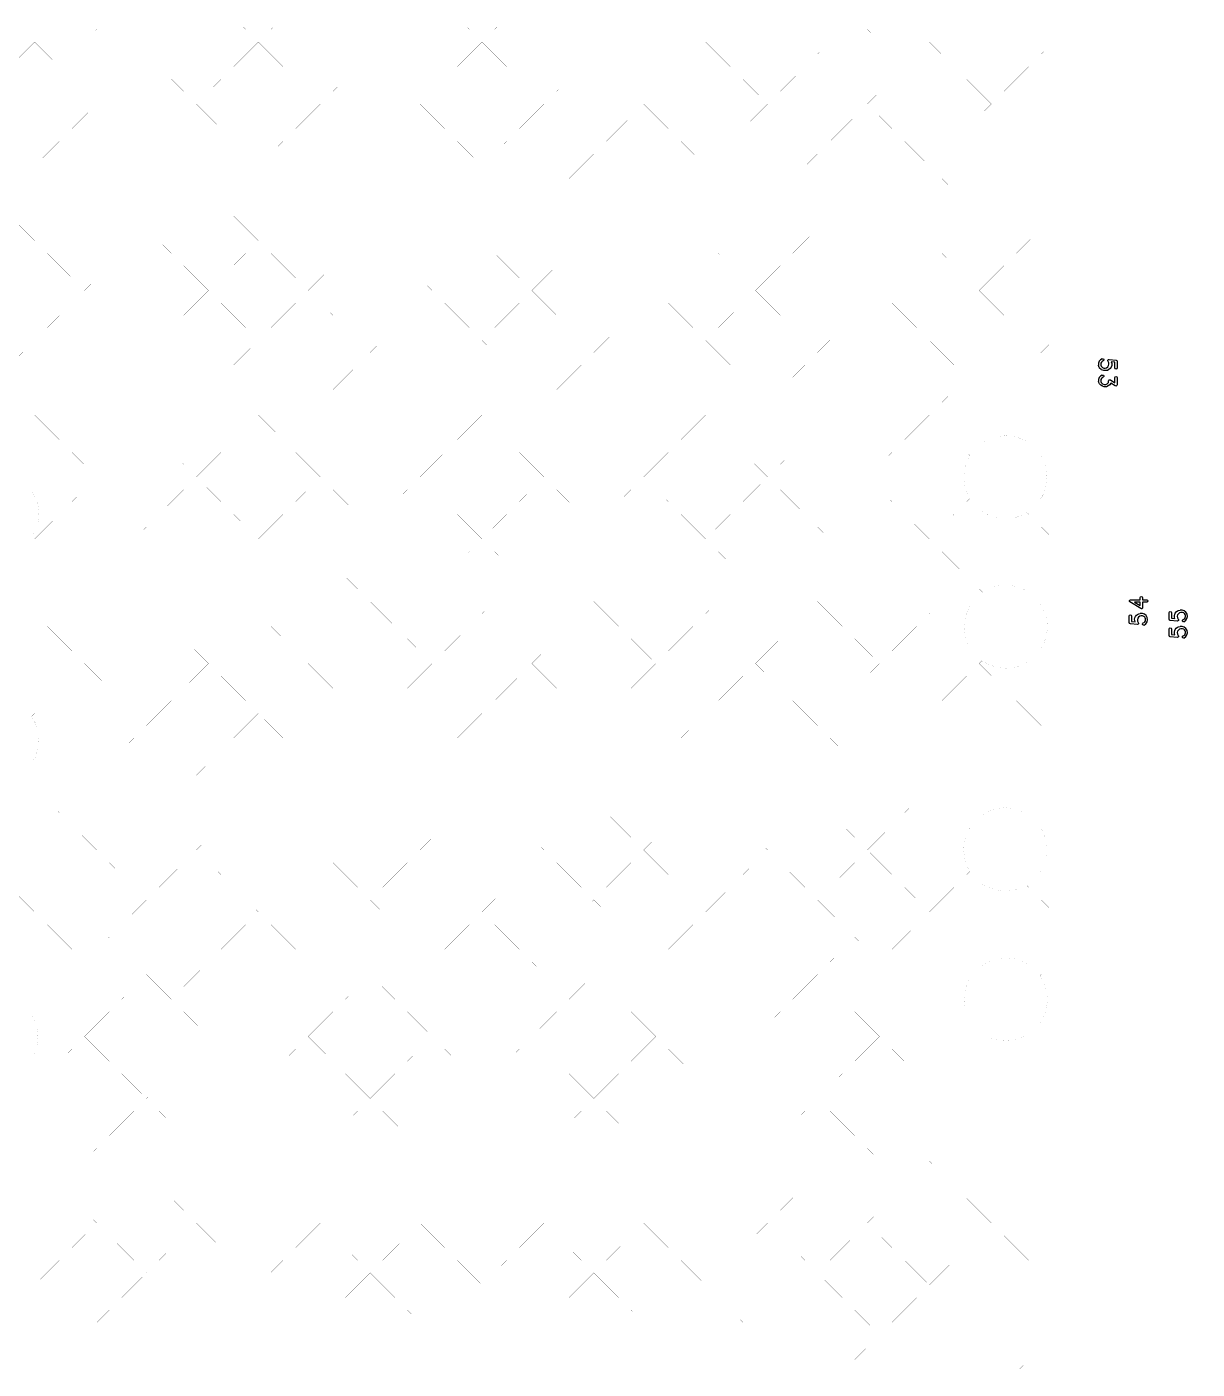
# Model space of a CAD drawing. Extents: x 726 to 4465, y 139 to 737.
# Drawn here: x 4099.7 to 4147.9, y 477.2 to 532.4 of the extents above; entities that cross this region are included whole.
import ezdxf

# ---------------------------------------------------------------- set-up
doc = ezdxf.new("R2010")
doc.units = 0
doc.layers.add('e_area', color=95, linetype='Continuous')
doc.layers.add('f_area', color=221, linetype='Continuous')

# ---------------------------------------------------------------- blocks, each defined once
blk = doc.blocks.new('PAD_R2')
at = {"layer": 'f_area', "const_width": 0.5}
blk.add_lwpolyline([(0.25, 0, 1), (-0.25, 0, 1)], format="xyb", close=True, dxfattribs=at)

msp = doc.modelspace()

# ---------------------------------------------------------------- linework, layer by layer
at = {"layer": 'e_area'}
msp.add_line((4145.339, 508.764), (4145.568, 508.624), dxfattribs=at)
at = {"layer": 'e_area', "const_width": 0.00096}
for points in [[(4074.948, 477.21), (4074.948, 532.433), (4192.925, 532.433), (4192.925, 477.21), (4074.948, 477.21), (4074.948, 532.433), (4088.093, 532.433), (4088.093, 477.21)], [(4143.772, 477.21), (4143.772, 532.433), (4144.503, 532.433), (4144.503, 477.21)], [(4145.235, 477.21), (4145.235, 532.433), (4145.966, 532.433), (4145.966, 477.21)], [(4146.873, 477.21), (4146.873, 532.433), (4147.605, 532.433), (4147.605, 477.21)], [(4099.043, 530.794), (4100.06, 529.777), (4101.076, 530.794), (4100.06, 531.81)], [(4102.111, 530.794), (4103.128, 529.776), (4104.146, 530.794), (4103.128, 531.811)], [(4105.181, 530.794), (4106.198, 529.776), (4107.216, 530.794), (4106.198, 531.811)], [(4108.251, 530.794), (4109.267, 529.777), (4110.284, 530.794), (4109.267, 531.81)], [(4111.318, 530.794), (4112.336, 529.776), (4113.354, 530.794), (4112.336, 531.811)], [(4114.388, 530.794), (4115.406, 529.776), (4116.424, 530.794), (4115.406, 531.811)], [(4117.458, 530.794), (4118.475, 529.777), (4119.491, 530.794), (4118.475, 531.81)], [(4120.526, 530.794), (4121.543, 529.776), (4122.561, 530.794), (4121.543, 531.811)], [(4123.595, 530.794), (4124.612, 529.777), (4125.63, 530.795), (4124.613, 531.811)], [(4126.664, 530.795), (4127.682, 529.777), (4128.698, 530.794), (4127.681, 531.811)], [(4129.733, 530.794), (4130.751, 529.776), (4131.768, 530.794), (4130.751, 531.811)], [(4132.803, 530.794), (4133.819, 529.777), (4134.837, 530.795), (4133.821, 531.811)], [(4135.872, 530.795), (4136.889, 529.777), (4137.906, 530.794), (4136.888, 531.811)], [(4138.94, 530.794), (4139.958, 529.776), (4140.976, 530.794), (4139.958, 531.811)], [(4100.577, 529.26), (4101.595, 528.242), (4102.611, 529.259), (4101.593, 530.276)], [(4103.646, 529.259), (4104.663, 528.241), (4105.681, 529.259), (4104.663, 530.276)], [(4106.716, 529.259), (4107.732, 528.242), (4108.75, 529.26), (4107.733, 530.276)], [(4109.784, 529.26), (4110.802, 528.242), (4111.819, 529.259), (4110.801, 530.276)], [(4112.853, 529.259), (4113.871, 528.241), (4114.889, 529.259), (4113.871, 530.276)], [(4115.923, 529.259), (4116.94, 528.242), (4117.957, 529.26), (4116.941, 530.276)], [(4118.992, 529.26), (4120.009, 528.242), (4121.026, 529.259), (4120.008, 530.276)], [(4122.06, 529.259), (4123.077, 528.242), (4124.095, 529.26), (4123.078, 530.276)], [(4125.129, 529.26), (4126.147, 528.242), (4127.165, 529.26), (4126.147, 530.278)], [(4128.199, 529.26), (4129.217, 528.242), (4130.233, 529.259), (4129.216, 530.276)], [(4131.268, 529.259), (4132.284, 528.242), (4133.302, 529.26), (4132.286, 530.276)], [(4134.337, 529.26), (4135.354, 528.242), (4136.372, 529.26), (4135.354, 530.278)], [(4137.407, 529.26), (4138.424, 528.242), (4139.441, 529.259), (4138.423, 530.276)], [(4140.475, 529.259), (4141.492, 528.242), (4141.816, 528.567), (4141.816, 529.953), (4141.493, 530.276)], [(4099.042, 527.725), (4100.06, 526.707), (4101.077, 527.725), (4100.06, 528.743)], [(4102.112, 527.725), (4103.13, 526.707), (4104.146, 527.724), (4103.128, 528.741)], [(4105.181, 527.724), (4106.197, 526.707), (4107.215, 527.725), (4106.198, 528.741)], [(4108.249, 527.725), (4109.267, 526.707), (4110.285, 527.725), (4109.267, 528.743)], [(4111.319, 527.725), (4112.337, 526.707), (4113.354, 527.724), (4112.336, 528.741)], [(4114.388, 527.724), (4115.405, 526.707), (4116.422, 527.725), (4115.406, 528.741)], [(4117.457, 527.725), (4118.475, 526.707), (4119.492, 527.725), (4118.475, 528.743)], [(4120.527, 527.725), (4121.543, 526.708), (4122.56, 527.725), (4121.543, 528.741)], [(4123.594, 527.725), (4124.612, 526.707), (4125.63, 527.725), (4124.612, 528.743)], [(4126.664, 527.725), (4127.682, 526.707), (4128.7, 527.725), (4127.682, 528.743)], [(4129.734, 527.725), (4130.751, 526.708), (4131.767, 527.725), (4130.751, 528.741)], [(4132.802, 527.725), (4133.819, 526.707), (4134.837, 527.725), (4133.819, 528.743)], [(4135.872, 527.725), (4136.889, 526.707), (4137.907, 527.725), (4136.889, 528.743)], [(4138.942, 527.725), (4139.958, 526.708), (4140.975, 527.725), (4139.958, 528.741)], [(4100.577, 526.19), (4101.595, 525.172), (4102.612, 526.19), (4101.595, 527.208)], [(4103.647, 526.19), (4104.663, 525.173), (4105.68, 526.19), (4104.663, 527.207)], [(4106.714, 526.19), (4107.732, 525.172), (4108.75, 526.19), (4107.732, 527.208)], [(4109.784, 526.19), (4110.802, 525.172), (4111.82, 526.19), (4110.802, 527.208)], [(4112.854, 526.19), (4113.871, 525.173), (4114.887, 526.19), (4113.871, 527.207)], [(4115.922, 526.19), (4116.94, 525.172), (4117.957, 526.19), (4116.94, 527.208)], [(4118.992, 526.19), (4120.008, 525.173), (4121.026, 526.191), (4120.009, 527.208)], [(4122.06, 526.191), (4123.078, 525.173), (4124.095, 526.19), (4123.077, 527.208)], [(4125.129, 526.19), (4126.147, 525.172), (4127.165, 526.19), (4126.147, 527.208)], [(4128.199, 526.19), (4129.216, 525.173), (4130.233, 526.191), (4129.217, 527.208)], [(4131.268, 526.191), (4132.286, 525.173), (4133.302, 526.19), (4132.284, 527.208)], [(4134.337, 526.19), (4135.354, 525.172), (4136.372, 526.19), (4135.354, 527.208)], [(4137.407, 526.19), (4138.423, 525.173), (4139.441, 526.191), (4138.424, 527.208)], [(4140.475, 526.191), (4141.493, 525.173), (4141.816, 525.497), (4141.816, 526.883), (4141.492, 527.208)], [(4099.042, 524.655), (4100.06, 523.637), (4101.077, 524.655), (4100.06, 525.673)], [(4102.112, 524.655), (4103.128, 523.639), (4104.146, 524.656), (4103.13, 525.673)], [(4105.181, 524.656), (4106.198, 523.639), (4107.215, 524.655), (4106.197, 525.673)], [(4108.249, 524.655), (4109.267, 523.637), (4110.285, 524.655), (4109.267, 525.673)], [(4111.319, 524.655), (4112.336, 523.639), (4113.354, 524.656), (4112.337, 525.673)], [(4114.388, 524.656), (4115.406, 523.639), (4116.422, 524.655), (4115.405, 525.673)], [(4117.457, 524.655), (4118.473, 523.639), (4119.491, 524.656), (4118.475, 525.673)], [(4120.526, 524.656), (4121.543, 523.639), (4122.561, 524.656), (4121.543, 525.674)], [(4123.595, 524.656), (4124.613, 523.639), (4125.63, 524.655), (4124.612, 525.673)], [(4126.664, 524.655), (4127.681, 523.639), (4128.698, 524.656), (4127.682, 525.673)], [(4129.733, 524.656), (4130.751, 523.639), (4131.768, 524.656), (4130.751, 525.674)], [(4132.803, 524.656), (4133.821, 523.639), (4134.837, 524.655), (4133.819, 525.673)], [(4135.872, 524.655), (4136.888, 523.639), (4137.906, 524.656), (4136.889, 525.673)], [(4138.94, 524.656), (4139.958, 523.639), (4140.976, 524.656), (4139.958, 525.674)], [(4100.577, 523.12), (4101.593, 522.104), (4102.611, 523.121), (4101.595, 524.138)], [(4103.646, 523.121), (4104.663, 522.104), (4105.681, 523.121), (4104.663, 524.139)], [(4106.716, 523.121), (4107.733, 522.104), (4108.75, 523.12), (4107.732, 524.138)], [(4109.784, 523.12), (4110.801, 522.104), (4111.819, 523.121), (4110.802, 524.138)], [(4112.853, 523.121), (4113.871, 522.104), (4114.889, 523.121), (4113.871, 524.139)], [(4115.923, 523.121), (4116.94, 522.105), (4117.956, 523.121), (4116.94, 524.138)], [(4118.991, 523.121), (4120.008, 522.104), (4121.026, 523.121), (4120.008, 524.139)], [(4122.06, 523.121), (4123.078, 522.104), (4124.096, 523.121), (4123.078, 524.139)], [(4125.13, 523.121), (4126.147, 522.105), (4127.163, 523.121), (4126.147, 524.138)], [(4128.198, 523.121), (4129.216, 522.104), (4130.233, 523.121), (4129.216, 524.139)], [(4131.268, 523.121), (4132.286, 522.104), (4133.303, 523.121), (4132.286, 524.139)], [(4134.338, 523.121), (4135.354, 522.105), (4136.371, 523.121), (4135.354, 524.138)], [(4137.405, 523.121), (4138.423, 522.104), (4139.441, 523.121), (4138.423, 524.139)], [(4140.475, 523.121), (4141.493, 522.104), (4141.816, 522.427), (4141.816, 523.816), (4141.493, 524.139)], [(4099.043, 521.586), (4100.06, 520.57), (4101.076, 521.586), (4100.06, 522.603)], [(4102.111, 521.586), (4103.128, 520.569), (4104.146, 521.586), (4103.128, 522.604)], [(4105.181, 521.586), (4106.198, 520.569), (4107.216, 521.586), (4106.198, 522.604)], [(4108.251, 521.586), (4109.267, 520.57), (4110.284, 521.586), (4109.267, 522.603)], [(4111.318, 521.586), (4112.336, 520.569), (4113.354, 521.586), (4112.336, 522.604)], [(4114.388, 521.586), (4115.405, 520.57), (4116.422, 521.588), (4115.406, 522.604)], [(4117.457, 521.588), (4118.475, 520.57), (4119.491, 521.586), (4118.473, 522.604)], [(4120.526, 521.586), (4121.543, 520.569), (4122.561, 521.586), (4121.543, 522.604)], [(4123.595, 521.586), (4124.612, 520.57), (4125.63, 521.588), (4124.613, 522.604)], [(4126.664, 521.588), (4127.682, 520.57), (4128.698, 521.586), (4127.681, 522.604)], [(4129.733, 521.586), (4130.751, 520.569), (4131.768, 521.586), (4130.751, 522.604)], [(4132.803, 521.586), (4133.819, 520.57), (4134.837, 521.588), (4133.821, 522.604)], [(4135.872, 521.588), (4136.889, 520.57), (4137.906, 521.586), (4136.888, 522.604)], [(4138.94, 521.586), (4139.958, 520.569), (4140.976, 521.586), (4139.958, 522.604)], [(4100.577, 520.053), (4101.595, 519.035), (4102.611, 520.051), (4101.593, 521.069)], [(4103.646, 520.051), (4104.663, 519.034), (4105.681, 520.051), (4104.663, 521.069)], [(4106.716, 520.051), (4107.732, 519.035), (4108.75, 520.053), (4107.733, 521.069)], [(4109.784, 520.053), (4110.802, 519.035), (4111.819, 520.051), (4110.801, 521.069)], [(4112.853, 520.051), (4113.87, 519.035), (4114.887, 520.053), (4113.871, 521.069)], [(4115.922, 520.053), (4116.94, 519.035), (4117.957, 520.053), (4116.94, 521.07)], [(4118.992, 520.053), (4120.009, 519.035), (4121.026, 520.051), (4120.008, 521.069)], [(4122.06, 520.051), (4123.077, 519.035), (4124.095, 520.053), (4123.078, 521.069)], [(4125.129, 520.053), (4126.147, 519.035), (4127.165, 520.053), (4126.147, 521.07)], [(4128.199, 520.053), (4129.217, 519.035), (4130.233, 520.051), (4129.216, 521.069)], [(4131.268, 520.051), (4132.284, 519.035), (4133.302, 520.053), (4132.286, 521.069)], [(4134.337, 520.053), (4135.354, 519.035), (4136.372, 520.053), (4135.354, 521.07)], [(4137.407, 520.053), (4138.424, 519.035), (4139.441, 520.051), (4138.423, 521.069)], [(4140.475, 520.051), (4141.492, 519.035), (4141.816, 519.359), (4141.816, 520.746), (4141.493, 521.069)], [(4099.042, 518.518), (4100.06, 517.5), (4101.077, 518.518), (4100.06, 519.535)], [(4102.112, 518.518), (4103.13, 517.5), (4104.146, 518.516), (4103.128, 519.534)], [(4105.181, 518.516), (4106.197, 517.5), (4107.215, 518.518), (4106.198, 519.534)], [(4108.249, 518.518), (4109.267, 517.5), (4110.285, 518.518), (4109.267, 519.535)], [(4111.319, 518.518), (4112.336, 517.501), (4113.352, 518.518), (4112.336, 519.534)], [(4114.387, 518.518), (4115.405, 517.5), (4116.422, 518.518), (4115.405, 519.535)], [(4117.457, 518.518), (4118.475, 517.5), (4119.492, 518.518), (4118.475, 519.535)], [(4120.527, 518.518), (4121.543, 517.501), (4122.56, 518.518), (4121.543, 519.534)], [(4123.594, 518.518), (4124.612, 517.5), (4125.63, 518.518), (4124.612, 519.535)], [(4126.664, 518.518), (4127.682, 517.5), (4128.7, 518.518), (4127.682, 519.535)], [(4129.734, 518.518), (4130.751, 517.501), (4131.767, 518.518), (4130.751, 519.534)], [(4132.802, 518.518), (4133.819, 517.5), (4134.837, 518.518), (4133.819, 519.535)], [(4135.872, 518.518), (4136.889, 517.5), (4137.907, 518.518), (4136.889, 519.535)], [(4138.942, 518.518), (4139.958, 517.501), (4140.975, 518.518), (4139.958, 519.534)], [(4100.577, 516.983), (4101.595, 515.965), (4102.612, 516.983), (4101.595, 518)], [(4103.647, 516.983), (4104.663, 515.966), (4105.68, 516.983), (4104.663, 517.999)], [(4106.714, 516.983), (4107.732, 515.965), (4108.75, 516.983), (4107.732, 518)], [(4109.784, 516.983), (4110.801, 515.966), (4111.819, 516.984), (4110.802, 518)], [(4112.853, 516.984), (4113.871, 515.966), (4114.887, 516.983), (4113.87, 518)], [(4115.922, 516.983), (4116.94, 515.965), (4117.957, 516.983), (4116.94, 518)], [(4118.992, 516.983), (4120.008, 515.966), (4121.026, 516.984), (4120.009, 518)], [(4122.06, 516.984), (4123.078, 515.966), (4124.095, 516.983), (4123.077, 518)], [(4125.129, 516.983), (4126.147, 515.965), (4127.165, 516.983), (4126.147, 518)], [(4128.199, 516.983), (4129.216, 515.966), (4130.233, 516.984), (4129.217, 518)], [(4131.268, 516.984), (4132.286, 515.966), (4133.302, 516.983), (4132.284, 518)], [(4134.337, 516.983), (4135.354, 515.965), (4136.372, 516.983), (4135.354, 518)], [(4137.407, 516.983), (4138.423, 515.966), (4139.441, 516.984), (4138.424, 518)], [(4140.475, 516.984), (4141.493, 515.966), (4141.816, 516.289), (4141.816, 517.676), (4141.492, 518)], [(4099.043, 515.449), (4100.061, 514.431), (4101.077, 515.448), (4100.06, 516.465)], [(4102.112, 515.448), (4103.128, 514.431), (4104.146, 515.449), (4103.13, 516.465)], [(4105.181, 515.449), (4106.198, 514.431), (4107.215, 515.448), (4106.197, 516.465)], [(4108.249, 515.448), (4109.266, 514.431), (4110.284, 515.449), (4109.267, 516.465)], [(4111.318, 515.449), (4112.336, 514.431), (4113.354, 515.449), (4112.336, 516.467)], [(4114.388, 515.449), (4115.406, 514.431), (4116.422, 515.448), (4115.405, 516.465)], [(4117.457, 515.448), (4118.473, 514.431), (4119.491, 515.449), (4118.475, 516.465)], [(4120.526, 515.449), (4121.543, 514.431), (4122.561, 515.449), (4121.543, 516.467)], [(4123.595, 515.449), (4124.613, 514.431), (4125.63, 515.448), (4124.612, 516.465)], [(4126.664, 515.448), (4127.681, 514.431), (4128.698, 515.449), (4127.682, 516.465)], [(4129.733, 515.449), (4130.751, 514.431), (4131.768, 515.449), (4130.751, 516.467)], [(4132.803, 515.449), (4133.821, 514.431), (4134.837, 515.448), (4133.819, 516.465)], [(4135.872, 515.448), (4136.888, 514.431), (4137.906, 515.449), (4136.889, 516.465)], [(4100.578, 513.914), (4101.595, 512.897), (4102.611, 513.914), (4101.595, 514.93)], [(4103.646, 513.914), (4104.663, 512.896), (4105.681, 513.914), (4104.663, 514.932)], [(4106.716, 513.914), (4107.732, 512.897), (4108.749, 513.914), (4107.732, 514.93)], [(4109.783, 513.914), (4110.801, 512.896), (4111.819, 513.914), (4110.801, 514.932)], [(4112.853, 513.914), (4113.871, 512.896), (4114.889, 513.914), (4113.871, 514.932)], [(4115.923, 513.914), (4116.94, 512.897), (4117.956, 513.914), (4116.94, 514.93)], [(4118.991, 513.914), (4120.008, 512.896), (4121.026, 513.914), (4120.008, 514.932)], [(4122.06, 513.914), (4123.078, 512.896), (4124.096, 513.914), (4123.078, 514.932)], [(4125.13, 513.914), (4126.147, 512.897), (4127.163, 513.914), (4126.147, 514.93)], [(4128.198, 513.914), (4129.216, 512.896), (4130.233, 513.914), (4129.216, 514.932)], [(4131.268, 513.914), (4132.286, 512.896), (4133.303, 513.914), (4132.286, 514.932)], [(4134.338, 513.914), (4135.354, 512.897), (4136.371, 513.914), (4135.354, 514.93)], [(4102.112, 512.38), (4103.13, 511.362), (4104.146, 512.379), (4103.128, 513.397)], [(4105.181, 512.379), (4106.197, 511.362), (4107.215, 512.38), (4106.198, 513.397)], [(4108.249, 512.38), (4109.267, 511.362), (4110.284, 512.379), (4109.266, 513.397)], [(4111.318, 512.379), (4112.336, 511.361), (4113.354, 512.379), (4112.336, 513.397)], [(4114.388, 512.379), (4115.405, 511.362), (4116.422, 512.38), (4115.406, 513.397)], [(4117.457, 512.38), (4118.475, 511.362), (4119.491, 512.379), (4118.473, 513.397)], [(4120.525, 512.379), (4121.543, 511.361), (4122.561, 512.379), (4121.543, 513.397)], [(4123.595, 512.379), (4124.612, 511.362), (4125.63, 512.38), (4124.613, 513.397)], [(4126.664, 512.38), (4127.682, 511.362), (4128.698, 512.379), (4127.681, 513.397)], [(4129.733, 512.379), (4130.751, 511.361), (4131.768, 512.379), (4130.751, 513.397)], [(4132.803, 512.379), (4133.819, 511.362), (4134.837, 512.38), (4133.821, 513.397)], [(4135.872, 512.38), (4136.889, 511.362), (4137.906, 512.379), (4136.888, 513.397)], [(4100.577, 510.845), (4101.595, 509.827), (4102.612, 510.845), (4101.595, 511.863)], [(4103.647, 510.845), (4104.663, 509.829), (4105.68, 510.845), (4104.663, 511.862)], [(4106.714, 510.845), (4107.732, 509.827), (4108.75, 510.845), (4107.732, 511.863)], [(4109.784, 510.845), (4110.802, 509.827), (4111.819, 510.844), (4110.801, 511.862)], [(4112.853, 510.844), (4113.87, 509.827), (4114.887, 510.845), (4113.871, 511.862)], [(4115.922, 510.845), (4116.94, 509.827), (4117.957, 510.845), (4116.94, 511.863)], [(4118.992, 510.845), (4120.009, 509.827), (4121.026, 510.844), (4120.008, 511.862)], [(4122.06, 510.844), (4123.077, 509.827), (4124.095, 510.845), (4123.078, 511.862)], [(4125.129, 510.845), (4126.147, 509.827), (4127.165, 510.845), (4126.147, 511.863)], [(4128.199, 510.845), (4129.217, 509.827), (4130.233, 510.844), (4129.216, 511.862)], [(4131.268, 510.844), (4132.284, 509.827), (4133.302, 510.845), (4132.286, 511.862)], [(4134.337, 510.845), (4135.354, 509.827), (4136.372, 510.845), (4135.354, 511.863)], [(4137.407, 510.845), (4138.424, 509.827), (4139.441, 510.844), (4138.423, 511.862)], [(4140.475, 510.844), (4141.492, 509.827), (4141.816, 510.152), (4141.816, 511.539), (4141.493, 511.862)], [(4099.042, 509.31), (4100.06, 508.292), (4101.077, 509.31), (4100.06, 510.328)], [(4102.112, 509.31), (4103.128, 508.294), (4104.146, 509.311), (4103.13, 510.328)], [(4105.181, 509.311), (4106.198, 508.294), (4107.215, 509.31), (4106.197, 510.328)], [(4108.249, 509.31), (4109.267, 508.292), (4110.285, 509.31), (4109.267, 510.328)], [(4111.319, 509.31), (4112.336, 508.294), (4113.352, 509.31), (4112.336, 510.327)], [(4114.387, 509.31), (4115.405, 508.292), (4116.422, 509.31), (4115.405, 510.328)], [(4117.457, 509.31), (4118.475, 508.292), (4119.492, 509.31), (4118.475, 510.328)], [(4120.527, 509.31), (4121.543, 508.294), (4122.56, 509.31), (4121.543, 510.327)], [(4123.594, 509.31), (4124.612, 508.292), (4125.63, 509.31), (4124.612, 510.328)], [(4126.664, 509.31), (4127.682, 508.292), (4128.7, 509.31), (4127.682, 510.328)], [(4129.734, 509.31), (4130.751, 508.294), (4131.767, 509.31), (4130.751, 510.327)], [(4132.802, 509.31), (4133.819, 508.292), (4134.837, 509.31), (4133.819, 510.328)], [(4135.872, 509.31), (4136.889, 508.292), (4137.907, 509.31), (4136.889, 510.328)], [(4100.577, 507.775), (4101.593, 506.759), (4102.611, 507.776), (4101.595, 508.793)], [(4103.646, 507.776), (4104.663, 506.759), (4105.681, 507.776), (4104.663, 508.794)], [(4106.716, 507.776), (4107.733, 506.759), (4108.75, 507.775), (4107.732, 508.793)], [(4109.784, 507.775), (4110.801, 506.759), (4111.819, 507.776), (4110.802, 508.793)], [(4112.853, 507.776), (4113.871, 506.759), (4114.887, 507.775), (4113.87, 508.793)], [(4115.922, 507.775), (4116.94, 506.757), (4117.957, 507.775), (4116.94, 508.793)], [(4118.992, 507.775), (4120.008, 506.759), (4121.026, 507.776), (4120.009, 508.793)], [(4122.06, 507.776), (4123.078, 506.759), (4124.095, 507.775), (4123.077, 508.793)], [(4125.129, 507.775), (4126.147, 506.757), (4127.165, 507.775), (4126.147, 508.793)], [(4128.199, 507.775), (4129.216, 506.759), (4130.233, 507.776), (4129.217, 508.793)], [(4131.268, 507.776), (4132.286, 506.759), (4133.302, 507.775), (4132.284, 508.793)], [(4134.337, 507.775), (4135.354, 506.757), (4136.372, 507.775), (4135.354, 508.793)], [(4099.043, 506.241), (4100.06, 505.225), (4101.076, 506.241), (4100.06, 507.258)], [(4102.111, 506.241), (4103.128, 505.224), (4104.146, 506.241), (4103.128, 507.259)], [(4105.181, 506.241), (4106.198, 505.224), (4107.216, 506.241), (4106.198, 507.259)], [(4108.251, 506.241), (4109.267, 505.225), (4110.284, 506.241), (4109.267, 507.258)], [(4111.318, 506.241), (4112.336, 505.224), (4113.354, 506.241), (4112.336, 507.259)], [(4114.388, 506.241), (4115.406, 505.224), (4116.422, 506.24), (4115.405, 507.258)], [(4117.457, 506.24), (4118.473, 505.224), (4119.491, 506.241), (4118.475, 507.258)], [(4120.526, 506.241), (4121.543, 505.224), (4122.561, 506.241), (4121.543, 507.259)], [(4123.595, 506.241), (4124.613, 505.224), (4125.63, 506.24), (4124.612, 507.258)], [(4126.664, 506.24), (4127.681, 505.224), (4128.698, 506.241), (4127.682, 507.258)], [(4129.733, 506.241), (4130.751, 505.224), (4131.768, 506.241), (4130.751, 507.259)], [(4132.803, 506.241), (4133.821, 505.224), (4134.837, 506.24), (4133.819, 507.258)], [(4135.872, 506.24), (4136.888, 505.224), (4137.906, 506.241), (4136.889, 507.258)], [(4100.577, 504.708), (4101.595, 503.69), (4102.611, 504.706), (4101.593, 505.724)], [(4103.646, 504.706), (4104.663, 503.689), (4105.681, 504.706), (4104.663, 505.724)], [(4106.716, 504.706), (4107.732, 503.69), (4108.75, 504.708), (4107.733, 505.724)], [(4109.784, 504.708), (4110.802, 503.69), (4111.819, 504.706), (4110.801, 505.724)], [(4112.853, 504.706), (4113.871, 503.689), (4114.889, 504.706), (4113.871, 505.724)], [(4115.923, 504.706), (4116.94, 503.69), (4117.956, 504.706), (4116.94, 505.723)], [(4118.991, 504.706), (4120.008, 503.689), (4121.026, 504.706), (4120.008, 505.724)], [(4122.06, 504.706), (4123.078, 503.689), (4124.096, 504.706), (4123.078, 505.724)], [(4125.13, 504.706), (4126.147, 503.69), (4127.163, 504.706), (4126.147, 505.723)], [(4128.198, 504.706), (4129.216, 503.689), (4130.233, 504.706), (4129.216, 505.724)], [(4131.268, 504.706), (4132.286, 503.689), (4133.303, 504.706), (4132.286, 505.724)], [(4134.338, 504.706), (4135.354, 503.69), (4136.371, 504.706), (4135.354, 505.723)], [(4137.405, 504.706), (4138.423, 503.689), (4139.441, 504.706), (4138.423, 505.724)], [(4140.475, 504.706), (4141.493, 503.689), (4141.816, 504.012), (4141.816, 505.401), (4141.493, 505.724)], [(4102.112, 503.173), (4103.13, 502.155), (4104.146, 503.172), (4103.128, 504.189)], [(4105.181, 503.172), (4106.197, 502.155), (4107.215, 503.173), (4106.198, 504.189)], [(4108.249, 503.173), (4109.267, 502.155), (4110.285, 503.173), (4109.267, 504.19)], [(4111.319, 503.173), (4112.337, 502.155), (4113.354, 503.172), (4112.336, 504.189)], [(4114.388, 503.172), (4115.405, 502.155), (4116.422, 503.173), (4115.406, 504.189)], [(4117.457, 503.173), (4118.475, 502.155), (4119.491, 503.172), (4118.473, 504.189)], [(4120.526, 503.172), (4121.543, 502.154), (4122.561, 503.172), (4121.543, 504.189)], [(4123.595, 503.172), (4124.612, 502.155), (4125.63, 503.173), (4124.613, 504.189)], [(4126.664, 503.173), (4127.682, 502.155), (4128.698, 503.171), (4127.681, 504.189)], [(4129.733, 503.171), (4130.751, 502.154), (4131.768, 503.172), (4130.751, 504.189)], [(4132.803, 503.172), (4133.819, 502.155), (4134.837, 503.173), (4133.821, 504.189)], [(4135.872, 503.173), (4136.889, 502.155), (4137.906, 503.172), (4136.888, 504.189)], [(4138.94, 503.172), (4139.958, 502.154), (4140.976, 503.171), (4139.958, 504.189)], [(4100.577, 501.638), (4101.595, 500.62), (4102.612, 501.638), (4101.595, 502.655)], [(4103.647, 501.638), (4104.663, 500.621), (4105.68, 501.638), (4104.663, 502.654)], [(4106.714, 501.638), (4107.732, 500.62), (4108.75, 501.638), (4107.732, 502.655)], [(4109.784, 501.638), (4110.802, 500.62), (4111.82, 501.638), (4110.802, 502.655)], [(4112.854, 501.638), (4113.871, 500.621), (4114.887, 501.638), (4113.871, 502.654)], [(4115.922, 501.638), (4116.94, 500.62), (4117.957, 501.638), (4116.94, 502.655)], [(4118.992, 501.638), (4120.009, 500.62), (4121.026, 501.637), (4120.008, 502.654)], [(4122.06, 501.637), (4123.077, 500.62), (4124.095, 501.638), (4123.078, 502.654)], [(4125.129, 501.638), (4126.147, 500.62), (4127.165, 501.638), (4126.147, 502.655)], [(4128.199, 501.638), (4129.217, 500.62), (4130.233, 501.637), (4129.216, 502.654)], [(4131.268, 501.637), (4132.284, 500.62), (4133.302, 501.638), (4132.286, 502.654)], [(4134.337, 501.638), (4135.354, 500.62), (4136.372, 501.638), (4135.354, 502.655)], [(4137.407, 501.638), (4138.424, 500.62), (4139.441, 501.637), (4138.423, 502.654)], [(4140.475, 501.637), (4141.492, 500.62), (4141.816, 500.944), (4141.816, 502.331), (4141.493, 502.654)], [(4099.042, 500.103), (4100.06, 499.085), (4101.077, 500.103), (4100.06, 501.121)], [(4102.112, 500.103), (4103.128, 499.086), (4104.146, 500.104), (4103.13, 501.121)], [(4105.181, 500.104), (4106.198, 499.086), (4107.215, 500.103), (4106.197, 501.121)], [(4108.249, 500.103), (4109.267, 499.085), (4110.285, 500.103), (4109.267, 501.121)], [(4111.319, 500.103), (4112.336, 499.086), (4113.354, 500.104), (4112.337, 501.121)], [(4114.388, 500.104), (4115.406, 499.086), (4116.422, 500.103), (4115.405, 501.121)], [(4117.457, 500.103), (4118.475, 499.085), (4119.492, 500.103), (4118.475, 501.121)], [(4120.527, 500.103), (4121.543, 499.086), (4122.56, 500.103), (4121.543, 501.119)], [(4123.594, 500.103), (4124.612, 499.085), (4125.63, 500.103), (4124.612, 501.121)], [(4126.664, 500.103), (4127.682, 499.085), (4128.7, 500.103), (4127.682, 501.121)], [(4129.734, 500.103), (4130.751, 499.086), (4131.767, 500.103), (4130.751, 501.119)], [(4132.802, 500.103), (4133.819, 499.085), (4134.837, 500.103), (4133.819, 501.121)], [(4135.872, 500.103), (4136.889, 499.085), (4137.907, 500.103), (4136.889, 501.121)], [(4100.577, 498.568), (4101.593, 497.551), (4102.611, 498.569), (4101.595, 499.586)], [(4103.646, 498.569), (4104.663, 497.551), (4105.681, 498.569), (4104.663, 499.587)], [(4106.716, 498.569), (4107.733, 497.551), (4108.75, 498.568), (4107.732, 499.586)], [(4109.784, 498.568), (4110.801, 497.551), (4111.819, 498.569), (4110.802, 499.586)], [(4112.853, 498.569), (4113.871, 497.551), (4114.889, 498.569), (4113.871, 499.587)], [(4115.923, 498.569), (4116.941, 497.551), (4117.957, 498.568), (4116.94, 499.586)], [(4118.992, 498.568), (4120.008, 497.551), (4121.026, 498.569), (4120.009, 499.586)], [(4122.06, 498.569), (4123.078, 497.551), (4124.095, 498.568), (4123.077, 499.586)], [(4125.129, 498.568), (4126.147, 497.55), (4127.165, 498.568), (4126.147, 499.586)], [(4128.199, 498.568), (4129.216, 497.551), (4130.233, 498.569), (4129.217, 499.586)], [(4131.268, 498.569), (4132.286, 497.551), (4133.302, 498.568), (4132.284, 499.586)], [(4134.337, 498.568), (4135.354, 497.55), (4136.372, 498.568), (4135.354, 499.586)], [(4099.043, 497.034), (4100.06, 496.018), (4101.076, 497.034), (4100.06, 498.051)], [(4102.111, 497.034), (4103.128, 496.016), (4104.146, 497.034), (4103.128, 498.052)], [(4105.181, 497.034), (4106.198, 496.016), (4107.216, 497.034), (4106.198, 498.052)], [(4108.251, 497.034), (4109.267, 496.018), (4110.284, 497.034), (4109.267, 498.051)], [(4111.318, 497.034), (4112.336, 496.016), (4113.354, 497.034), (4112.336, 498.052)], [(4114.388, 497.034), (4115.406, 496.016), (4116.424, 497.034), (4115.406, 498.052)], [(4117.458, 497.034), (4118.475, 496.018), (4119.491, 497.034), (4118.475, 498.051)], [(4120.526, 497.034), (4121.543, 496.016), (4122.561, 497.034), (4121.543, 498.052)], [(4123.595, 497.034), (4124.613, 496.016), (4125.63, 497.033), (4124.612, 498.051)], [(4126.664, 497.033), (4127.681, 496.016), (4128.698, 497.034), (4127.682, 498.051)], [(4129.733, 497.034), (4130.751, 496.016), (4131.768, 497.034), (4130.751, 498.052)], [(4132.803, 497.034), (4133.821, 496.016), (4134.837, 497.033), (4133.819, 498.051)], [(4135.872, 497.033), (4136.888, 496.016), (4137.906, 497.034), (4136.889, 498.051)], [(4100.577, 495.5), (4101.595, 494.483), (4102.611, 495.499), (4101.593, 496.517)], [(4103.646, 495.499), (4104.663, 494.481), (4105.681, 495.499), (4104.663, 496.517)], [(4106.716, 495.499), (4107.732, 494.483), (4108.75, 495.5), (4107.733, 496.517)], [(4109.784, 495.5), (4110.802, 494.483), (4111.819, 495.499), (4110.801, 496.517)], [(4112.853, 495.499), (4113.871, 494.481), (4114.889, 495.499), (4113.871, 496.517)], [(4115.923, 495.499), (4116.94, 494.483), (4117.957, 495.5), (4116.941, 496.517)], [(4118.992, 495.5), (4120.009, 494.483), (4121.026, 495.499), (4120.008, 496.517)], [(4122.06, 495.499), (4123.078, 494.481), (4124.096, 495.499), (4123.078, 496.517)], [(4125.13, 495.499), (4126.147, 494.483), (4127.163, 495.499), (4126.147, 496.516)], [(4128.198, 495.499), (4129.216, 494.481), (4130.233, 495.499), (4129.216, 496.517)], [(4131.268, 495.499), (4132.286, 494.481), (4133.303, 495.499), (4132.286, 496.517)], [(4134.338, 495.499), (4135.354, 494.483), (4136.371, 495.499), (4135.354, 496.516)], [(4137.405, 495.499), (4138.423, 494.481), (4139.441, 495.499), (4138.423, 496.517)], [(4140.475, 495.499), (4141.493, 494.481), (4141.816, 494.804), (4141.816, 496.194), (4141.493, 496.517)], [(4099.042, 493.965), (4100.06, 492.948), (4101.077, 493.965), (4100.06, 494.983)], [(4102.112, 493.965), (4103.13, 492.948), (4104.146, 493.964), (4103.128, 494.982)], [(4105.181, 493.964), (4106.197, 492.948), (4107.215, 493.965), (4106.198, 494.982)], [(4108.249, 493.965), (4109.267, 492.948), (4110.285, 493.965), (4109.267, 494.983)], [(4111.319, 493.965), (4112.337, 492.948), (4113.354, 493.964), (4112.336, 494.982)], [(4114.388, 493.964), (4115.405, 492.948), (4116.422, 493.965), (4115.406, 494.982)], [(4117.457, 493.965), (4118.475, 492.948), (4119.492, 493.965), (4118.475, 494.983)], [(4120.527, 493.965), (4121.544, 492.948), (4122.561, 493.964), (4121.543, 494.982)], [(4123.595, 493.964), (4124.612, 492.948), (4125.63, 493.965), (4124.613, 494.982)], [(4126.664, 493.965), (4127.682, 492.948), (4128.698, 493.964), (4127.681, 494.982)], [(4129.733, 493.964), (4130.751, 492.946), (4131.768, 493.964), (4130.751, 494.982)], [(4132.803, 493.964), (4133.819, 492.948), (4134.837, 493.965), (4133.821, 494.982)], [(4135.872, 493.965), (4136.889, 492.948), (4137.906, 493.964), (4136.888, 494.982)], [(4100.577, 492.43), (4101.595, 491.413), (4102.612, 492.43), (4101.595, 493.448)], [(4103.647, 492.43), (4104.663, 491.414), (4105.68, 492.43), (4104.663, 493.447)], [(4106.714, 492.43), (4107.732, 491.413), (4108.75, 492.43), (4107.732, 493.448)], [(4109.784, 492.43), (4110.802, 491.413), (4111.82, 492.43), (4110.802, 493.448)], [(4112.854, 492.43), (4113.871, 491.414), (4114.887, 492.43), (4113.871, 493.447)], [(4115.922, 492.43), (4116.94, 491.413), (4117.957, 492.43), (4116.94, 493.448)], [(4118.992, 492.43), (4120.009, 491.413), (4121.027, 492.43), (4120.009, 493.448)], [(4122.062, 492.43), (4123.078, 491.414), (4124.095, 492.43), (4123.078, 493.447)], [(4125.129, 492.43), (4126.147, 491.413), (4127.165, 492.43), (4126.147, 493.448)], [(4128.199, 492.43), (4129.217, 491.413), (4130.233, 492.429), (4129.216, 493.447)], [(4131.268, 492.429), (4132.284, 491.413), (4133.302, 492.43), (4132.286, 493.447)], [(4134.337, 492.43), (4135.354, 491.413), (4136.372, 492.43), (4135.354, 493.448)], [(4102.112, 490.895), (4103.128, 489.879), (4104.146, 490.897), (4103.13, 491.913)], [(4105.181, 490.897), (4106.198, 489.879), (4107.215, 490.895), (4106.197, 491.913)], [(4108.249, 490.895), (4109.267, 489.878), (4110.285, 490.895), (4109.267, 491.913)], [(4111.319, 490.895), (4112.336, 489.879), (4113.354, 490.897), (4112.337, 491.913)], [(4114.388, 490.897), (4115.406, 489.879), (4116.422, 490.895), (4115.405, 491.913)], [(4117.457, 490.895), (4118.475, 489.878), (4119.492, 490.895), (4118.475, 491.913)], [(4120.527, 490.895), (4121.543, 489.879), (4122.561, 490.897), (4121.544, 491.913)], [(4123.595, 490.897), (4124.613, 489.879), (4125.63, 490.895), (4124.612, 491.913)], [(4126.664, 490.895), (4127.682, 489.878), (4128.7, 490.895), (4127.682, 491.913)], [(4129.734, 490.895), (4130.751, 489.879), (4131.767, 490.895), (4130.751, 491.912)], [(4132.802, 490.895), (4133.819, 489.878), (4134.837, 490.895), (4133.819, 491.913)], [(4135.872, 490.895), (4136.889, 489.878), (4137.907, 490.895), (4136.889, 491.913)], [(4100.577, 489.36), (4101.593, 488.344), (4102.611, 489.362), (4101.595, 490.378)], [(4103.646, 489.362), (4104.663, 488.344), (4105.681, 489.362), (4104.663, 490.379)], [(4106.716, 489.362), (4107.733, 488.344), (4108.75, 489.36), (4107.732, 490.378)], [(4109.784, 489.36), (4110.801, 488.344), (4111.819, 489.362), (4110.802, 490.378)], [(4112.853, 489.362), (4113.871, 488.344), (4114.889, 489.362), (4113.871, 490.379)], [(4115.923, 489.362), (4116.941, 488.344), (4117.957, 489.36), (4116.94, 490.378)], [(4118.992, 489.36), (4120.008, 488.344), (4121.026, 489.362), (4120.009, 490.378)], [(4122.06, 489.362), (4123.078, 488.344), (4124.096, 489.362), (4123.078, 490.379)], [(4125.13, 489.362), (4126.148, 488.344), (4127.165, 489.36), (4126.147, 490.378)], [(4128.199, 489.36), (4129.216, 488.344), (4130.233, 489.362), (4129.217, 490.378)], [(4131.268, 489.362), (4132.286, 488.344), (4133.302, 489.36), (4132.284, 490.378)], [(4134.337, 489.36), (4135.354, 488.343), (4136.372, 489.36), (4135.354, 490.378)], [(4137.407, 489.36), (4138.423, 488.344), (4139.441, 489.362), (4138.424, 490.378)], [(4140.475, 489.362), (4141.493, 488.344), (4141.816, 488.667), (4141.816, 490.054), (4141.492, 490.378)], [(4099.043, 487.827), (4100.06, 486.81), (4101.076, 487.827), (4100.06, 488.843)], [(4102.111, 487.827), (4103.128, 486.809), (4104.146, 487.827), (4103.128, 488.844)], [(4105.181, 487.827), (4106.198, 486.809), (4107.216, 487.827), (4106.198, 488.844)], [(4108.251, 487.827), (4109.267, 486.81), (4110.284, 487.827), (4109.267, 488.843)], [(4111.318, 487.827), (4112.336, 486.809), (4113.354, 487.827), (4112.336, 488.844)], [(4114.388, 487.827), (4115.406, 486.809), (4116.424, 487.827), (4115.406, 488.844)], [(4117.458, 487.827), (4118.475, 486.81), (4119.491, 487.827), (4118.475, 488.843)], [(4120.526, 487.827), (4121.543, 486.809), (4122.561, 487.827), (4121.543, 488.844)], [(4123.595, 487.827), (4124.613, 486.809), (4125.631, 487.827), (4124.613, 488.844)], [(4126.665, 487.827), (4127.682, 486.81), (4128.698, 487.827), (4127.682, 488.843)], [(4129.733, 487.827), (4130.751, 486.809), (4131.768, 487.827), (4130.751, 488.844)], [(4132.803, 487.827), (4133.821, 486.809), (4134.837, 487.825), (4133.819, 488.843)], [(4135.872, 487.825), (4136.888, 486.809), (4137.906, 487.827), (4136.889, 488.843)], [(4138.94, 487.827), (4139.958, 486.809), (4140.976, 487.827), (4139.958, 488.844)], [(4100.577, 486.293), (4101.595, 485.275), (4102.611, 486.292), (4101.593, 487.309)], [(4103.646, 486.292), (4104.663, 485.274), (4105.681, 486.292), (4104.663, 487.309)], [(4106.716, 486.292), (4107.732, 485.275), (4108.75, 486.293), (4107.733, 487.309)], [(4109.784, 486.293), (4110.802, 485.275), (4111.819, 486.292), (4110.801, 487.309)], [(4112.853, 486.292), (4113.871, 485.274), (4114.889, 486.292), (4113.871, 487.309)], [(4115.923, 486.292), (4116.94, 485.275), (4117.957, 486.293), (4116.941, 487.309)], [(4118.992, 486.293), (4120.009, 485.275), (4121.026, 486.292), (4120.008, 487.309)], [(4122.06, 486.292), (4123.078, 485.274), (4124.096, 486.292), (4123.078, 487.309)], [(4125.13, 486.292), (4126.147, 485.275), (4127.165, 486.293), (4126.148, 487.309)], [(4128.199, 486.293), (4129.217, 485.275), (4130.233, 486.292), (4129.216, 487.309)], [(4131.268, 486.292), (4132.286, 485.274), (4133.303, 486.292), (4132.286, 487.309)], [(4134.338, 486.292), (4135.354, 485.275), (4136.371, 486.292), (4135.354, 487.308)], [(4137.405, 486.292), (4138.423, 485.274), (4139.441, 486.292), (4138.423, 487.309)], [(4140.475, 486.292), (4141.492, 485.275), (4141.816, 485.599), (4141.816, 486.986), (4141.493, 487.309)], [(4099.042, 484.758), (4100.06, 483.74), (4101.077, 484.758), (4100.06, 485.776)], [(4102.112, 484.758), (4103.13, 483.74), (4104.146, 484.757), (4103.128, 485.774)], [(4105.181, 484.757), (4106.197, 483.74), (4107.215, 484.758), (4106.198, 485.774)], [(4108.249, 484.758), (4109.267, 483.74), (4110.285, 484.758), (4109.267, 485.776)], [(4111.319, 484.758), (4112.337, 483.74), (4113.354, 484.757), (4112.336, 485.774)], [(4114.388, 484.757), (4115.405, 483.74), (4116.422, 484.758), (4115.406, 485.774)], [(4117.457, 484.758), (4118.475, 483.74), (4119.492, 484.758), (4118.475, 485.776)], [(4120.527, 484.758), (4121.544, 483.74), (4122.561, 484.757), (4121.543, 485.774)], [(4123.595, 484.757), (4124.612, 483.74), (4125.63, 484.758), (4124.613, 485.774)], [(4126.664, 484.758), (4127.682, 483.74), (4128.7, 484.758), (4127.682, 485.776)], [(4129.734, 484.758), (4130.752, 483.74), (4131.768, 484.757), (4130.751, 485.774)], [(4132.803, 484.757), (4133.819, 483.74), (4134.837, 484.758), (4133.821, 485.774)], [(4135.872, 484.758), (4136.889, 483.74), (4137.906, 484.757), (4136.888, 485.774)], [(4138.94, 484.757), (4139.957, 483.74), (4140.975, 484.758), (4139.958, 485.774)], [(4100.577, 483.223), (4101.595, 482.205), (4102.612, 483.223), (4101.595, 484.241)], [(4103.647, 483.223), (4104.663, 482.206), (4105.68, 483.223), (4104.663, 484.239)], [(4106.714, 483.223), (4107.732, 482.205), (4108.75, 483.223), (4107.732, 484.241)], [(4109.784, 483.223), (4110.802, 482.205), (4111.82, 483.223), (4110.802, 484.241)], [(4112.854, 483.223), (4113.871, 482.206), (4114.887, 483.223), (4113.871, 484.239)], [(4115.922, 483.223), (4116.94, 482.205), (4117.957, 483.223), (4116.94, 484.241)], [(4118.992, 483.223), (4120.009, 482.205), (4121.027, 483.223), (4120.009, 484.241)], [(4122.062, 483.223), (4123.078, 482.206), (4124.095, 483.223), (4123.078, 484.239)], [(4125.129, 483.223), (4126.147, 482.205), (4127.165, 483.223), (4126.147, 484.241)], [(4128.199, 483.223), (4129.217, 482.205), (4130.235, 483.223), (4129.217, 484.241)], [(4131.269, 483.223), (4132.286, 482.206), (4133.302, 483.223), (4132.286, 484.239)], [(4134.337, 483.223), (4135.354, 482.205), (4136.372, 483.223), (4135.354, 484.241)], [(4137.407, 483.223), (4138.423, 482.206), (4139.44, 483.223), (4138.423, 484.239)], [(4140.474, 483.223), (4141.492, 482.205), (4141.816, 482.53), (4141.816, 483.916), (4141.492, 484.241)], [(4099.042, 481.688), (4100.06, 480.67), (4101.077, 481.688), (4100.06, 482.706)], [(4102.112, 481.688), (4103.128, 480.671), (4104.146, 481.689), (4103.13, 482.706)], [(4105.181, 481.689), (4106.198, 480.671), (4107.215, 481.688), (4106.197, 482.706)], [(4108.249, 481.688), (4109.267, 480.67), (4110.285, 481.688), (4109.267, 482.706)], [(4111.319, 481.688), (4112.336, 480.671), (4113.354, 481.689), (4112.337, 482.706)], [(4114.388, 481.689), (4115.406, 480.671), (4116.422, 481.688), (4115.405, 482.706)], [(4117.457, 481.688), (4118.475, 480.67), (4119.492, 481.688), (4118.475, 482.706)], [(4120.527, 481.688), (4121.543, 480.671), (4122.561, 481.689), (4121.544, 482.706)], [(4123.595, 481.689), (4124.613, 480.671), (4125.63, 481.688), (4124.612, 482.706)], [(4126.664, 481.688), (4127.682, 480.67), (4128.7, 481.688), (4127.682, 482.706)], [(4129.734, 481.688), (4130.751, 480.671), (4131.768, 481.689), (4130.752, 482.706)], [(4132.803, 481.689), (4133.821, 480.671), (4134.837, 481.688), (4133.819, 482.706)], [(4135.872, 481.688), (4136.888, 480.671), (4137.906, 481.689), (4136.889, 482.706)], [(4138.94, 481.689), (4139.958, 480.671), (4140.975, 481.688), (4139.957, 482.706)], [(4100.577, 480.153), (4101.593, 479.137), (4102.611, 480.154), (4101.595, 481.171)], [(4103.646, 480.154), (4104.663, 479.137), (4105.681, 480.154), (4104.663, 481.172)], [(4106.716, 480.154), (4107.733, 479.137), (4108.75, 480.153), (4107.732, 481.171)], [(4109.784, 480.153), (4110.801, 479.137), (4111.819, 480.154), (4110.802, 481.171)], [(4112.853, 480.154), (4113.871, 479.137), (4114.889, 480.154), (4113.871, 481.172)], [(4115.923, 480.154), (4116.941, 479.137), (4117.957, 480.153), (4116.94, 481.171)], [(4118.992, 480.153), (4120.008, 479.137), (4121.026, 480.154), (4120.009, 481.171)], [(4122.06, 480.154), (4123.078, 479.137), (4124.096, 480.154), (4123.078, 481.172)], [(4125.13, 480.154), (4126.148, 479.137), (4127.165, 480.153), (4126.147, 481.171)], [(4128.199, 480.153), (4129.216, 479.137), (4130.233, 480.154), (4129.217, 481.171)], [(4131.268, 480.154), (4132.286, 479.137), (4133.303, 480.154), (4132.286, 481.172)], [(4134.338, 480.154), (4135.354, 479.138), (4136.371, 480.154), (4135.354, 481.171)], [(4137.405, 480.154), (4138.423, 479.137), (4139.441, 480.154), (4138.423, 481.172)], [(4140.475, 480.154), (4141.493, 479.137), (4141.816, 479.46), (4141.816, 480.846), (4141.492, 481.171)], [(4099.043, 478.619), (4100.06, 477.603), (4101.076, 478.619), (4100.06, 479.636)], [(4102.111, 478.619), (4103.128, 477.602), (4104.146, 478.619), (4103.128, 479.637)], [(4105.181, 478.619), (4106.198, 477.602), (4107.216, 478.619), (4106.198, 479.637)], [(4108.251, 478.619), (4109.267, 477.603), (4110.284, 478.619), (4109.267, 479.636)], [(4111.318, 478.619), (4112.336, 477.602), (4113.354, 478.619), (4112.336, 479.637)], [(4114.388, 478.619), (4115.406, 477.602), (4116.424, 478.619), (4115.406, 479.637)], [(4117.458, 478.619), (4118.475, 477.603), (4119.491, 478.619), (4118.475, 479.636)], [(4120.525, 478.619), (4121.543, 477.602), (4122.561, 478.619), (4121.543, 479.637)], [(4123.595, 478.619), (4124.613, 477.602), (4125.631, 478.619), (4124.613, 479.637)], [(4126.665, 478.619), (4127.682, 477.603), (4128.698, 478.619), (4127.682, 479.636)], [(4129.733, 478.619), (4130.751, 477.602), (4131.768, 478.619), (4130.751, 479.637)], [(4132.803, 478.619), (4133.819, 477.603), (4134.837, 478.62), (4133.821, 479.637)], [(4135.872, 478.62), (4136.889, 477.603), (4137.906, 478.619), (4136.888, 479.637)], [(4138.94, 478.619), (4139.958, 477.602), (4140.976, 478.619), (4139.958, 479.637)]]:
    msp.add_lwpolyline(points, close=True, dxfattribs=at)
for points in [[(4140.58, 532.433), (4140.475, 532.329), (4141.493, 531.311), (4141.816, 531.634), (4141.816, 532.433), (4142.791, 532.433), (4142.791, 477.21), (4141.816, 477.21), (4141.816, 477.779), (4141.493, 478.102), (4140.601, 477.21), (4139.315, 477.21), (4138.423, 478.102), (4137.531, 477.21), (4136.248, 477.21), (4135.354, 478.103), (4134.461, 477.21), (4133.178, 477.21), (4132.286, 478.102), (4131.393, 477.21), (4130.108, 477.21), (4129.216, 478.102), (4128.323, 477.21), (4127.041, 477.21), (4126.148, 478.102), (4125.256, 477.21), (4123.971, 477.21), (4123.078, 478.102), (4122.186, 477.21), (4120.901, 477.21), (4120.008, 478.102), (4119.116, 477.21), (4117.833, 477.21), (4116.941, 478.102), (4116.048, 477.21), (4114.763, 477.21), (4113.871, 478.102), (4112.978, 477.21), (4111.693, 477.21), (4110.801, 478.102), (4109.908, 477.21), (4108.626, 477.21), (4107.733, 478.102), (4106.841, 477.21), (4105.556, 477.21), (4104.663, 478.102), (4103.771, 477.21), (4102.486, 477.21), (4101.593, 478.102), (4100.701, 477.21), (4099.418, 477.21)], [(4099.437, 532.433), (4100.682, 532.433)], [(4100.682, 532.433), (4100.577, 532.327), (4101.593, 531.311), (4102.611, 532.329), (4102.507, 532.433)], [(4102.507, 532.433), (4103.75, 532.433)], [(4103.75, 532.433), (4103.646, 532.329), (4104.663, 531.311), (4105.681, 532.329), (4105.577, 532.433)], [(4105.577, 532.433), (4106.82, 532.433)], [(4106.82, 532.433), (4106.716, 532.329), (4107.733, 531.311), (4108.75, 532.327), (4108.644, 532.433)], [(4108.644, 532.433), (4109.89, 532.433)], [(4109.89, 532.433), (4109.784, 532.327), (4110.801, 531.311), (4111.819, 532.329), (4111.714, 532.433)], [(4111.714, 532.433), (4112.957, 532.433)], [(4112.957, 532.433), (4112.853, 532.329), (4113.871, 531.311), (4114.889, 532.329), (4114.784, 532.433)], [(4114.784, 532.433), (4116.027, 532.433)], [(4116.027, 532.433), (4115.923, 532.329), (4116.941, 531.311), (4117.957, 532.327), (4117.852, 532.433)], [(4117.852, 532.433), (4119.097, 532.433)], [(4119.097, 532.433), (4118.992, 532.327), (4120.008, 531.311), (4121.026, 532.329), (4120.922, 532.433)], [(4120.922, 532.433), (4122.165, 532.433)], [(4122.165, 532.433), (4122.06, 532.329), (4123.078, 531.311), (4124.096, 532.329), (4123.992, 532.433)], [(4123.992, 532.433), (4125.235, 532.433)], [(4125.235, 532.433), (4125.13, 532.329), (4126.147, 531.312), (4127.163, 532.329), (4127.059, 532.433)], [(4127.059, 532.433), (4128.302, 532.433)], [(4128.302, 532.433), (4128.198, 532.329), (4129.216, 531.311), (4130.233, 532.329), (4130.129, 532.433)], [(4130.129, 532.433), (4131.372, 532.433)], [(4131.372, 532.433), (4131.268, 532.329), (4132.286, 531.311), (4133.303, 532.329), (4133.199, 532.433)], [(4133.199, 532.433), (4134.442, 532.433)], [(4134.442, 532.433), (4134.338, 532.329), (4135.354, 531.312), (4136.371, 532.329), (4136.267, 532.433)], [(4136.267, 532.433), (4137.51, 532.433)], [(4137.51, 532.433), (4137.405, 532.329), (4138.423, 531.311), (4139.441, 532.329), (4139.336, 532.433)], [(4139.336, 532.433), (4140.58, 532.433)]]:
    msp.add_lwpolyline(points, dxfattribs=at)
at = {"layer": 'e_area'}
for points in [[(4144.017, 518.418, 0.819206), (4144.251, 518.667, -0.735142), (4144.286, 518.751), (4144.574, 518.724, -0.38852), (4144.617, 518.676), (4144.617, 518.402, -1), (4144.521, 518.402), (4144.521, 518.633), (4144.377, 518.646, -0.644337), (4144.076, 518.301), (4143.98, 518.328, -0.111867), (4143.962, 518.339), (4143.899, 518.393, -0.126561), (4143.885, 518.412), (4143.853, 518.494, -0.094518), (4143.849, 518.512)], [(4144.007, 518.775, -1), (4144.044, 518.687, 0.637658), (4144.017, 518.418)], [(4144.521, 517.79), (4144.521, 518.004, -1), (4144.617, 518.004), (4144.617, 517.703, -0.595487), (4144.543, 517.662), (4144.361, 517.779, -0.694214), (4143.853, 517.822, -0.094518), (4143.849, 517.84)], [(4144.007, 518.103, -1), (4144.044, 518.015, 0.637658), (4144.017, 517.746)], [(4144.017, 517.746, 0.372798), (4144.265, 517.798), (4144.265, 517.867, -0.595487), (4144.34, 517.907), (4144.521, 517.79)], [(4145.121, 507.921), (4145.121, 508.195, -1), (4145.217, 508.195), (4145.217, 507.965), (4145.361, 507.951, -0.52381), (4145.571, 508.296)], [(4145.721, 508.179, 0.819035), (4145.487, 507.93, -0.735142), (4145.452, 507.846), (4145.164, 507.873, -0.38852), (4145.121, 507.921)], [(4145.731, 507.822, -1), (4145.694, 507.91, 0.637658), (4145.721, 508.179)], [(4146.759, 508.061), (4146.759, 508.335, -1), (4146.855, 508.335), (4146.855, 508.104), (4147, 508.09, -0.52381), (4147.21, 508.436)], [(4147.36, 508.319, 0.819035), (4147.126, 508.07, -0.735142), (4147.091, 507.985), (4146.803, 508.013, -0.38852), (4146.759, 508.061)], [(4147.37, 507.962, -1), (4147.332, 508.05, 0.637658), (4147.36, 508.319)], [(4146.759, 507.389), (4146.759, 507.663, -1), (4146.855, 507.663), (4146.855, 507.432), (4147, 507.418, -0.52381), (4147.21, 507.764)], [(4147.36, 507.647, 0.819035), (4147.126, 507.398, -0.735142), (4147.091, 507.313), (4146.803, 507.341, -0.38852), (4146.759, 507.389)], [(4147.37, 507.29, -1), (4147.332, 507.378, 0.637658), (4147.36, 507.647)]]:
    msp.add_lwpolyline(points, format="xyb", dxfattribs=at)
at = {"layer": 'e_area', "const_width": 0.00096}
for points in [[(4138.94, 515.449), (4139.07, 515.319, -0.148865), (4140.021, 515.609, -0.135131), (4140.895, 515.368), (4140.976, 515.449), (4139.958, 516.467)], [(4137.405, 513.914), (4138.423, 512.896), (4138.555, 513.028, -0.135132), (4138.315, 513.902, -0.137782), (4138.564, 514.79), (4138.423, 514.932)], [(4141.429, 514.867, -0.151497), (4141.728, 513.902, -0.148866), (4141.439, 512.95), (4141.493, 512.896), (4141.816, 513.219), (4141.816, 514.609), (4141.493, 514.932)], [(4099.96, 511.462), (4100.06, 511.362), (4101.077, 512.38), (4100.061, 513.397), (4099.965, 513.301, -0.142544), (4100.232, 512.385, -0.143863)], [(4138.94, 512.379), (4139.958, 511.361), (4140.976, 512.379), (4140.91, 512.444, -0.137781), (4140.021, 512.195, -0.151497), (4139.056, 512.494)], [(4138.942, 509.31), (4139.083, 509.169, -0.149653), (4140.039, 509.461, -0.132209), (4140.895, 509.231), (4140.975, 509.31), (4139.958, 510.327)], [(4137.407, 507.775), (4138.423, 506.759), (4138.562, 506.898, -0.132213), (4138.332, 507.754, -0.136986), (4138.579, 508.639), (4138.424, 508.793)], [(4141.435, 508.736, -0.154384), (4141.745, 507.754, -0.149658), (4141.453, 506.799), (4141.493, 506.759), (4141.816, 507.082), (4141.816, 508.469), (4141.492, 508.793)], [(4138.94, 506.241), (4139.958, 505.224), (4140.976, 506.241), (4140.923, 506.294, -0.136986), (4140.039, 506.048, -0.154384), (4139.057, 506.358)], [(4099.932, 504.062, -0.152284), (4100.234, 503.092, -0.134868), (4099.995, 502.22), (4100.06, 502.155), (4101.077, 503.173), (4100.06, 504.19)], [(4138.942, 500.103), (4139.042, 500.003, -0.152282), (4140.012, 500.305, -0.140696), (4140.917, 500.045), (4140.975, 500.103), (4139.958, 501.119)], [(4137.407, 498.568), (4138.423, 497.551), (4138.565, 497.693, -0.140696), (4138.305, 498.598, -0.134337), (4138.543, 499.467), (4138.424, 499.586)], [(4141.416, 497.628), (4141.493, 497.551), (4141.816, 497.874), (4141.816, 499.261), (4141.492, 499.586), (4141.44, 499.533, -0.145966), (4141.719, 498.598, -0.152285)], [(4138.94, 497.034), (4139.958, 496.016), (4140.976, 497.034), (4140.881, 497.129, -0.134335), (4140.012, 496.891, -0.145965), (4139.077, 497.17)], [(4138.94, 493.964), (4139.076, 493.829, -0.150966), (4140.039, 494.126, -0.133537), (4140.903, 493.891), (4140.976, 493.964), (4139.958, 494.982)], [(4137.407, 492.43), (4138.424, 491.413), (4138.567, 491.555, -0.133539), (4138.332, 492.419, -0.135664), (4138.574, 493.296), (4138.423, 493.447)], [(4141.44, 493.394, -0.153073), (4141.745, 492.419, -0.150968), (4141.448, 491.457), (4141.492, 491.413), (4141.816, 491.737), (4141.816, 493.124), (4141.493, 493.447)], [(4099.933, 491.786, -0.140691), (4100.193, 490.881, -0.137517), (4099.944, 489.994), (4100.06, 489.878), (4101.077, 490.895), (4100.06, 491.913)], [(4138.942, 490.895), (4139.958, 489.879), (4140.975, 490.895), (4140.915, 490.955, -0.135664), (4140.039, 490.712, -0.153071), (4139.064, 491.018)]]:
    msp.add_lwpolyline(points, format="xyb", close=True, dxfattribs=at)
at = {"layer": 'e_area'}
msp.add_lwpolyline([(4145.143, 508.772, -0.760999), (4145.169, 508.86), (4145.568, 508.86), (4145.568, 508.95, -1), (4145.664, 508.95), (4145.664, 508.86), (4145.841, 508.86, -1), (4145.841, 508.764), (4145.664, 508.764), (4145.664, 508.539, -0.589126), (4145.591, 508.497)], format="xyb", close=True, dxfattribs=at)
msp.add_lwpolyline([(4145.568, 508.624), (4145.568, 508.764), (4145.339, 508.764)], dxfattribs=at)
for centre, radius, start, end in [((4144.071, 518.558), 0.226, 106.4932, 191.8562), ((4144.071, 517.886), 0.226, 106.4932, 191.8562), ((4145.618, 508.048), 0.253, 296.5456, 100.7621), ((4147.257, 508.188), 0.253, 296.5456, 100.7621), ((4147.257, 507.516), 0.253, 296.5456, 100.7621)]:
    msp.add_arc(centre, radius, start, end, dxfattribs=at)

# ---------------------------------------------------------------- block references
at = {"layer": 'e_area', "xscale": 0.00096, "yscale": 0.00096, "zscale": 0.96}
for p in [(4100.682, 532.433), (4100.682, 532.433), (4102.507, 532.433), (4102.507, 532.433), (4103.75, 532.433), (4103.75, 532.433), (4105.577, 532.433), (4105.577, 532.433), (4106.82, 532.433), (4106.82, 532.433), (4108.644, 532.433), (4108.644, 532.433), (4109.89, 532.433), (4109.89, 532.433), (4111.714, 532.433), (4111.714, 532.433), (4112.957, 532.433), (4112.957, 532.433), (4114.784, 532.433), (4114.784, 532.433), (4116.027, 532.433), (4116.027, 532.433), (4117.852, 532.433), (4117.852, 532.433), (4119.097, 532.433), (4119.097, 532.433), (4120.922, 532.433), (4120.922, 532.433), (4122.165, 532.433), (4122.165, 532.433), (4123.992, 532.433), (4123.992, 532.433), (4125.235, 532.433), (4125.235, 532.433), (4127.059, 532.433), (4127.059, 532.433), (4128.302, 532.433), (4128.302, 532.433), (4130.129, 532.433), (4130.129, 532.433), (4131.372, 532.433), (4131.372, 532.433), (4133.199, 532.433), (4133.199, 532.433), (4134.442, 532.433), (4134.442, 532.433), (4136.267, 532.433), (4136.267, 532.433), (4137.51, 532.433), (4137.51, 532.433), (4139.336, 532.433), (4139.336, 532.433), (4140.58, 532.433), (4140.58, 532.433)]:
    msp.add_blockref('PAD_R2', p, dxfattribs=at)

doc.saveas('drawing.dxf')
